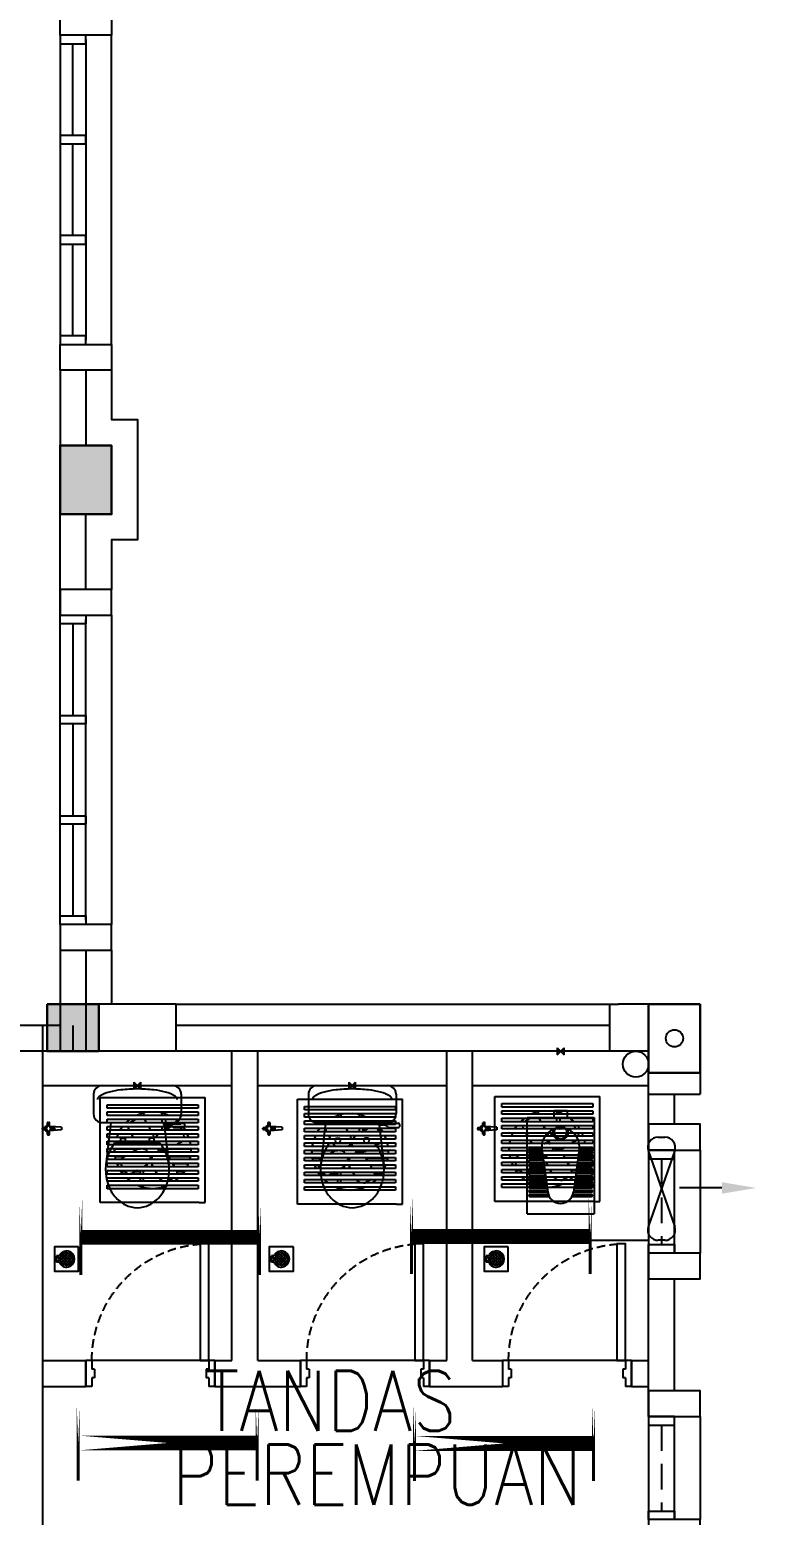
# Model space of a CAD drawing. Header units: inches. Extents: x -85907952 to 802144, y 988801 to 3125513.
# Drawn here: x 287798 to 292026, y 1041040 to 1049683 of the extents above; entities that cross this region are included whole.
import ezdxf
from ezdxf.enums import TextEntityAlignment as Align

# ---------------------------------------------------------------- set-up
doc = ezdxf.new("R2010")
doc.units = ezdxf.units.IN
doc.header["$MEASUREMENT"] = 0
doc.linetypes.add('DASHED', pattern=[0.75, 0.5, -0.25])
doc.linetypes.add('HIDDEN', pattern=[0.375, 0.25, -0.125])
doc.layers.add('COLUMN', color=8, linetype='Continuous', lineweight=30)
doc.layers.add('t3', color=8, linetype='Continuous', lineweight=25)
for name, color, linetype in [('DOOR', 2, 'Continuous'), ('DOWNPIPE', 8, 'Continuous'), ('E-LIGHT', 4, 'Continuous'), ('Edges', 7, 'Continuous'), ('FITTING', 8, 'Continuous'), ('FIXT', 8, 'Continuous'), ('LIGHT', 4, 'Continuous'), ('LW', 2, 'Continuous'), ('ORIGIN', 8, 'Continuous'), ('SAN', 8, 'Continuous'), ('SANITARY', 8, 'Continuous'), ('WALL', 1, 'Continuous'), ('WIN', 9, 'Continuous')]:
    doc.layers.add(name, color=color, linetype=linetype)
doc.layers.get('E-LIGHT').off()
doc.styles.add('LAILA', font='romans.shx', dxfattribs={"width": 0.85})

# ---------------------------------------------------------------- blocks, each defined once
blk = doc.blocks.new('W22')
at = {"layer": 'LW', "color": 2}
blk.add_line((-2456199, -908620.8), (-2456199, -908020.8), dxfattribs=at)
at = {"layer": 'WALL'}
for points in [[(-2456499, -908020.8), (-2456499, -907870.8), (-2456199, -907870.8), (-2456199, -908020.8)], [(-2456499, -908770.8), (-2456499, -908620.8), (-2456199, -908620.8), (-2456199, -908770.8)]]:
    blk.add_lwpolyline(points, close=True, dxfattribs=at)
at = {"layer": 'WIN', "linetype": 'HIDDEN', "ltscale": 600}
blk.add_line((-2456424, -908570.8), (-2456424, -908070.8), dxfattribs=at)
at = {"layer": 'WIN'}
blk.add_line((-2456499, -908570.8), (-2456349, -908570.8), dxfattribs=at)
blk.add_lwpolyline([(-2456349, -908020.8), (-2456349, -908620.8), (-2456499, -908620.8), (-2456499, -908020.8)], dxfattribs=at)
blk.add_lwpolyline([(-2456349, -908070.8), (-2456349, -908020.8), (-2456499, -908020.8), (-2456499, -908070.8)], close=True, dxfattribs=at)
blk = doc.blocks.new('*X98')
at = {"color": 0}
for p, q in [((89.8532, 61.1977), (89.9009, 61.2454)), ((89.8534, 61.2155), (89.8831, 61.2453)), ((89.8584, 61.1852), (89.9135, 61.2403)), ((89.9165, 61.1745), (89.8605, 61.2306)), ((89.8666, 61.1757), (89.9229, 61.2321)), ((89.9252, 61.1836), (89.8695, 61.2392)), ((89.8777, 61.1691), (89.9295, 61.221)), ((89.9308, 61.1956), (89.8815, 61.2449)), ((89.9319, 61.2122), (89.8981, 61.2459)), ((89.8892, 61.1665), (89.8524, 61.2033)), ((89.905, 61.1684), (89.8544, 61.219)), ((89.8926, 61.1664), (89.9323, 61.2061))]:
    blk.add_line(p, q, dxfattribs=at)
blk = doc.blocks.new('TAB')
at = {"layer": 'FIXT'}
for p, q in [((-186, 13), (-70, 22)), ((-186, -13), (-186, 13)), ((-120, 5), (-120, -5)), ((-80, 10), (-115, 10)), ((-70, 55), (-70, 20)), ((-55, 60), (-65, 60)), ((-50, 55), (-50, 20)), ((-50, 24), (-46, 24)), ((-5, 10), (-40, 10)), ((0, 5), (0, -5)), ((-186, -13), (-70, -22)), ((-80, -10), (-115, -10)), ((-70, -20), (-70, -55)), ((-55, -60), (-65, -60)), ((-50, -20), (-50, -55)), ((-50, -24), (-46, -24)), ((-5, -10), (-40, -10))]:
    blk.add_line(p, q, dxfattribs=at)
for centre, radius, start, end in [((-115, 5), 5, 90, 180), ((-80, 20), 10, 270, 0), ((-65, 55), 5, 90, 180), ((-55, 55), 5, 0, 90), ((-40, 20), 10, 180, 270), ((-46, 0), 24.2, 24.4433, 90), ((-5, 5), 5, 0, 90), ((-115, -5), 5, 180, 270), ((-80, -20), 10, 0, 90), ((-65, -55), 5, 180, 270), ((-55, -55), 5, 270, 0), ((-40, -20), 10, 90, 180), ((-46, 0), 24.2, 270, 335.5567), ((-5, -5), 5, 270, 0)]:
    blk.add_arc(centre, radius, start, end, dxfattribs=at)
blk = doc.blocks.new('TAP1-P')
at = {"layer": 'FIXT', "rotation": 90}
blk.add_blockref('TAB', (0, 0), dxfattribs=at)
blk = doc.blocks.new('TAP(C)')
at = {"layer": 'WALL', "xscale": -0.599999999973992, "yscale": 0.5999999999767169, "zscale": 0.5999999999999999, "rotation": 269.9999000484524}
blk.add_blockref('TAP1-P', (0, 0), dxfattribs=at)
blk = doc.blocks.new('Dp750')
at = {"layer": 'DOOR', "color": 1}
for p, q in [((0, 150), (0, 0)), ((0, 150), (0, 0)), ((750, 150), (750, 0)), ((750, 150), (750, 0))]:
    blk.add_line(p, q, dxfattribs=at)
at = {"layer": 'DOOR'}
for p, q in [((0, 150), (35, 150)), ((35, 150), (35, 100)), ((35, 100), (50, 100)), ((50, 100), (50, 50)), ((700, 100), (700, 50)), ((700, 100), (715, 100)), ((715, 150), (750, 150)), ((715, 150), (715, 100)), ((0, 0), (35, 0)), ((35, 50), (50, 50)), ((35, 50), (35, 0)), ((700, 50), (715, 50)), ((715, 50), (715, 0)), ((715, 0), (750, 0))]:
    blk.add_line(p, q, dxfattribs=at)
blk.add_lwpolyline([(35, 150), (35, 830), (85, 830), (85, 150)], close=True, dxfattribs=at)
at = {"layer": 'DOOR', "color": 9, "linetype": 'DASHED', "ltscale": 100}
blk.add_arc((35, 150), 680, 360, 85.78327, dxfattribs=at)
blk = doc.blocks.new('ZPO')
at = {"layer": 'ORIGIN'}
for p, q in [((-20, 20), (-20, -20)), ((-20, 20), (20, -20)), ((-20, -20), (20, 20)), ((20, -20), (20, 20))]:
    blk.add_line(p, q, dxfattribs=at)
blk = doc.blocks.new('Ef')
at = {"layer": 'LIGHT', "color": 7}
blk.add_line((3.8, 348.3), (3.8, 102.4), dxfattribs=at)
at = {"layer": 'LIGHT'}
for p, q in [((-291.5, -23), (-291.5, 17.1)), ((-213.6, -80.3), (230.6, 74.4)), ((-213.6, 74.4), (230.6, -80.3)), ((308.5, 17.1), (308.5, -23))]:
    blk.add_line(p, q, dxfattribs=at)
for centre, start, end in [((-231.5, 17.1), 72.63179, 180), ((248.5, 17.1), 0, 107.36821), ((-231.5, -23), 180, 287.36821), ((248.5, -23), 252.63179, 0)]:
    blk.add_arc(centre, 60, start, end, dxfattribs=at)
at = {"layer": 'LIGHT', "color": 7}
blk.add_solid([(-29.5, 348.3), (37.1, 348.3), (3.8, 548.3)], dxfattribs=at)
blk = doc.blocks.new('Exhaust Fan 8-Inch fr')
at = {"layer": 'Edges'}
for p, q in [((-5.91, 7.27), (5.91, 7.27)), ((-5.91, -4.54), (-5.91, 7.27)), ((5.91, -4.54), (5.91, 7.27)), ((-5.12, 6.08), (-5.12, 6.47)), ((-5.12, 6.47), (5.12, 6.47)), ((5.12, 6.08), (-5.12, 6.08)), ((-5.12, 5.26), (-5.12, 5.65)), ((-5.12, 5.65), (-0.31, 5.65)), ((-1.81, 5.26), (-5.12, 5.26)), ((-1.43, 5.42), (-1.81, 5.26)), ((-1.43, 5.26), (-1.81, 5.26)), ((-1.12, 5.54), (-1.43, 5.42)), ((-1.43, 5.42), (-1.43, 5.26)), ((-1.03, 5.26), (-1.43, 5.26)), ((-1.03, 5.56), (-1.12, 5.54)), ((-0.31, 5.65), (-1.03, 5.56)), ((-1.03, 5.56), (-1.03, 5.26)), ((1.03, 5.26), (-1.03, 5.26)), ((-0.31, 5.65), (0.31, 5.65)), ((1.03, 5.56), (0.31, 5.65)), ((0.31, 5.65), (5.12, 5.65)), ((1.03, 5.56), (1.03, 5.26)), ((1.12, 5.54), (1.03, 5.56)), ((1.43, 5.26), (1.03, 5.26)), ((1.43, 5.42), (1.12, 5.54)), ((1.43, 5.42), (1.43, 5.26)), ((1.81, 5.26), (1.43, 5.42)), ((1.81, 5.26), (1.43, 5.26)), ((5.12, 5.26), (1.81, 5.26)), ((5.12, 6.47), (5.12, 6.08)), ((5.12, 5.65), (5.12, 5.26)), ((-5.12, 4.43), (-5.12, 4.83)), ((-5.12, 4.83), (-2.54, 4.83)), ((-3.05, 4.43), (-5.12, 4.43)), ((-5.12, 3.61), (-5.12, 4)), ((-5.12, 4), (-3.38, 4)), ((-3.69, 3.61), (-5.12, 3.61)), ((-3.38, 4), (-3.69, 3.61)), ((-2.65, 3.61), (-3.69, 3.61)), ((-3.38, 4), (-2.75, 4)), ((-2.54, 4.83), (-3.05, 4.43)), ((-2.52, 4.43), (-3.05, 4.43)), ((-2.71, 3.71), (-2.75, 4)), ((-2.75, 4), (-2.74, 4)), ((-2.7, 3.72), (-2.74, 4)), ((-2.74, 4), (-0.47, 4)), ((-2.7, 3.72), (-2.71, 3.71)), ((-2.65, 3.61), (-2.71, 3.71)), ((-2.64, 3.61), (-2.7, 3.72)), ((-2.64, 3.61), (-2.65, 3.61)), ((-0.24, 3.61), (-2.64, 3.61)), ((-2.54, 4.83), (-1.91, 4.83)), ((-2.52, 4.43), (-2.46, 4.51)), ((-2.51, 4.43), (-2.52, 4.43)), ((-2.51, 4.43), (-2.45, 4.51)), ((-0.72, 4.43), (-2.51, 4.43)), ((-2.45, 4.51), (-2.46, 4.51)), ((-2.45, 4.51), (-1.91, 4.83)), ((-1.91, 4.83), (-0.99, 4.83)), ((-0.9, 4.76), (-0.99, 4.83)), ((-0.99, 4.83), (1.03, 4.83)), ((-0.9, 4.76), (-0.72, 4.43)), ((1.03, 4.43), (-0.72, 4.43)), ((-0.47, 4), (-0.24, 3.61)), ((-0.47, 4), (1.03, 4)), ((1.03, 3.61), (-0.24, 3.61)), ((1.03, 4.83), (1.03, 4.43)), ((1.03, 4.83), (1.43, 4.83)), ((1.43, 4.43), (1.03, 4.43)), ((1.03, 4), (1.03, 3.61)), ((1.03, 4), (1.43, 4)), ((1.37, 3.61), (1.03, 3.61)), ((1.37, 3.61), (1.43, 3.64)), ((3.24, 3.61), (1.37, 3.61)), ((1.43, 4.83), (1.43, 4.43)), ((1.43, 4.83), (2.54, 4.83)), ((3.05, 4.43), (1.43, 4.43)), ((1.43, 4), (1.43, 3.64)), ((1.43, 3.64), (2.05, 4)), ((1.43, 4), (2.05, 4)), ((2.05, 4), (2.92, 4)), ((3.05, 4.43), (2.54, 4.83)), ((2.54, 4.83), (5.12, 4.83)), ((2.92, 4), (3.08, 3.89)), ((2.92, 4), (3.38, 4)), ((5.12, 4.43), (3.05, 4.43)), ((3.08, 3.89), (3.24, 3.61)), ((3.69, 3.61), (3.24, 3.61)), ((3.69, 3.61), (3.38, 4)), ((3.38, 4), (5.12, 4)), ((5.12, 3.61), (3.69, 3.61)), ((5.12, 4.83), (5.12, 4.43)), ((5.12, 4), (5.12, 3.61)), ((-5.12, 2.79), (-5.12, 3.18)), ((-5.12, 3.18), (-3.89, 3.18)), ((-4.06, 2.79), (-5.12, 2.79)), ((-5.12, 1.96), (-5.12, 2.36)), ((-5.12, 2.36), (-4.2, 2.36)), ((-4.25, 1.96), (-5.12, 1.96)), ((-4.22, 2.17), (-4.25, 1.96)), ((-4.22, 1.96), (-4.25, 1.96)), ((-4.2, 2.36), (-4.22, 2.17)), ((-4.22, 1.96), (-4.22, 2.17)), ((-1.63, 1.96), (-4.22, 1.96)), ((-4.2, 2.36), (-1.93, 2.36)), ((-3.89, 3.18), (-4.06, 2.79)), ((-2.18, 2.79), (-4.06, 2.79)), ((-3.89, 3.18), (-2.4, 3.18)), ((-2.18, 2.79), (-2.4, 3.18)), ((-2.4, 3.18), (-2.39, 3.18)), ((-2.16, 2.79), (-2.39, 3.18)), ((-2.39, 3.18), (0.01, 3.18)), ((-2.16, 2.79), (-2.18, 2.79)), ((0.1, 2.79), (-2.16, 2.79)), ((-1.77, 2.08), (-1.93, 2.36)), ((-1.93, 2.36), (-1.91, 2.36)), ((-1.76, 2.09), (-1.91, 2.36)), ((-1.91, 2.36), (0.07, 2.36)), ((-1.76, 2.09), (-1.77, 2.08)), ((-1.77, 2.08), (-1.63, 1.96)), ((-1.76, 2.09), (-1.61, 1.96)), ((-1.61, 1.96), (-1.63, 1.96)), ((-0.35, 1.96), (-1.61, 1.96)), ((-0.35, 1.96), (-0.33, 1.98)), ((0.31, 1.96), (-0.35, 1.96)), ((-0.33, 1.98), (-0.17, 2.04)), ((-0.17, 2.04), (-0.05, 2.05)), ((0, 2.1), (-0.05, 2.05)), ((-0.05, 2.05), (0, 2.06)), ((0.07, 2.36), (0, 2.1)), ((0, 2.06), (0.17, 2.03)), ((0.01, 3.18), (0.04, 3.13)), ((0.01, 3.18), (0.64, 3.18)), ((0.04, 3.13), (0.1, 2.79)), ((0.07, 2.36), (0.19, 2.36)), ((0.31, 2.79), (0.1, 2.79)), ((0.17, 2.03), (0.25, 1.99)), ((0.19, 2.36), (0.18, 2.29)), ((0.18, 2.29), (0.25, 1.99)), ((0.19, 2.36), (3.33, 2.36)), ((0.25, 1.99), (0.31, 1.96)), ((0.64, 3.18), (0.31, 2.79)), ((3.54, 2.79), (0.31, 2.79)), ((2.67, 1.96), (0.31, 1.96)), ((0.64, 3.18), (3.49, 3.18)), ((3.32, 2.34), (2.67, 1.96)), ((2.69, 1.96), (2.67, 1.96)), ((3.33, 2.33), (2.69, 1.96)), ((4.2, 1.96), (2.69, 1.96)), ((3.32, 2.34), (3.33, 2.36)), ((3.32, 2.34), (3.33, 2.33)), ((3.33, 2.33), (3.35, 2.36)), ((3.33, 2.36), (3.35, 2.36)), ((3.35, 2.36), (4.2, 2.36)), ((3.49, 3.18), (3.5, 3.15)), ((3.49, 3.18), (3.89, 3.18)), ((3.54, 2.79), (3.5, 3.15)), ((3.5, 3.15), (3.51, 3.14)), ((3.54, 2.79), (3.51, 3.14)), ((4.06, 2.79), (3.54, 2.79)), ((3.54, 2.79), (3.54, 2.79)), ((4.06, 2.79), (3.89, 3.18)), ((3.89, 3.18), (5.12, 3.18)), ((5.12, 2.79), (4.06, 2.79)), ((4.2, 2.34), (4.2, 2.36)), ((4.2, 2.36), (5.12, 2.36)), ((4.2, 2.34), (4.2, 2.33)), ((4.25, 1.96), (4.2, 2.33)), ((4.2, 2.33), (4.2, 1.96)), ((4.25, 1.96), (4.2, 1.96)), ((5.12, 1.96), (4.25, 1.96)), ((5.12, 3.18), (5.12, 2.79)), ((5.12, 2.36), (5.12, 1.96)), ((-5.12, 1.14), (-5.12, 1.53)), ((-5.12, 1.53), (-4.31, 1.53)), ((-4.3, 1.14), (-5.12, 1.14)), ((-5.12, 0.32), (-5.12, 0.71)), ((-5.12, 0.71), (-4.25, 0.71)), ((-4.19, 0.32), (-5.12, 0.32)), ((-4.31, 1.53), (-4.33, 1.36)), ((-4.33, 1.36), (-4.3, 1.14)), ((-4.31, 1.53), (-4.29, 1.53)), ((-4.29, 1.14), (-4.3, 1.14)), ((-4.29, 1.53), (-4.29, 1.14)), ((-4.29, 1.53), (-4.22, 1.53)), ((-2.3, 1.14), (-4.29, 1.14)), ((-4.25, 0.71), (-4.22, 0.55)), ((-4.25, 0.71), (-3.04, 0.71)), ((-4.22, 1.53), (-4.22, 1.52)), ((-4.22, 1.53), (-1.43, 1.53)), ((-4.22, 1.52), (-1.43, 1.52)), ((-4.22, 0.65), (-3.16, 0.65)), ((-4.22, 0.55), (-4.22, 0.65)), ((-4.22, 0.55), (-4.19, 0.32)), ((-3.53, 0.32), (-4.19, 0.32)), ((-3.37, 0.52), (-3.53, 0.32)), ((-0.3, 0.32), (-3.53, 0.32)), ((-3.37, 0.52), (-3.16, 0.65)), ((-3.16, 0.65), (-3.04, 0.71)), ((-3.04, 0.71), (-0.26, 0.71)), ((-2.3, 1.14), (-1.74, 1.46)), ((-0.61, 1.14), (-2.3, 1.14)), ((-1.74, 1.46), (-1.43, 1.52)), ((-1.43, 1.53), (-1.43, 1.52)), ((-1.43, 1.52), (-1.32, 1.53)), ((-1.43, 1.53), (-1.32, 1.53)), ((-1.43, 1.52), (-1.43, 1.52)), ((-1.32, 1.53), (-1.14, 1.53)), ((-1.14, 1.53), (-1.1, 1.52)), ((-1.14, 1.53), (-1.1, 1.53)), ((-1.1, 1.53), (-1.1, 1.52)), ((-1.1, 1.53), (-0.65, 1.53)), ((-1.1, 1.52), (-0.72, 1.42)), ((-0.72, 1.42), (-0.66, 1.37)), ((-0.67, 1.43), (-0.65, 1.53)), ((-0.66, 1.37), (-0.67, 1.43)), ((-0.65, 1.26), (-0.66, 1.37)), ((-0.65, 1.53), (0.61, 1.53)), ((-0.61, 1.14), (-0.65, 1.26)), ((0.57, 1.14), (-0.61, 1.14)), ((-0.3, 0.32), (-0.23, 0.57)), ((-0.29, 0.32), (-0.3, 0.32)), ((-0.29, 0.32), (-0.27, 0.37)), ((-0.13, 0.32), (-0.29, 0.32)), ((-0.27, 0.37), (-0.22, 0.56)), ((-0.27, 0.37), (-0.12, 0.35)), ((-0.22, 0.56), (-0.26, 0.71)), ((-0.23, 0.57), (-0.26, 0.71)), ((-0.26, 0.71), (-0.26, 0.71)), ((-0.26, 0.71), (-0.01, 0.71)), ((-0.23, 0.57), (-0.22, 0.56)), ((-0.13, 0.32), (-0.12, 0.35)), ((-0.12, 0.32), (-0.13, 0.32)), ((-0.12, 0.32), (-0.01, 0.7)), ((-0.12, 0.35), (-0.02, 0.69)), ((1.97, 0.32), (-0.12, 0.32)), ((-0.02, 0.69), (-0.01, 0.71)), ((-0.01, 0.7), (-0.02, 0.69)), ((-0.01, 0.7), (0, 0.71)), ((-0.01, 0.71), (0, 0.71)), ((0, 0.71), (1.75, 0.71)), ((0.6, 1.22), (0.57, 1.14)), ((0.62, 1.14), (0.57, 1.14)), ((0.63, 1.39), (0.6, 1.22)), ((0.61, 1.53), (0.62, 1.49)), ((0.61, 1.53), (1.92, 1.53)), ((0.67, 1.44), (0.62, 1.49)), ((0.62, 1.49), (0.62, 1.48)), ((0.68, 1.43), (0.62, 1.48)), ((0.62, 1.48), (0.63, 1.39)), ((0.84, 1.19), (0.62, 1.14)), ((1.03, 1.14), (0.62, 1.14)), ((1.16, 1.31), (0.67, 1.44)), ((0.67, 1.44), (0.68, 1.43)), ((1.02, 1.34), (0.68, 1.43)), ((0.99, 1.15), (0.84, 1.19)), ((0.99, 1.15), (1.02, 1.34)), ((1.03, 1.14), (0.99, 1.15)), ((1.17, 1.3), (1.02, 1.34)), ((1.2, 1.14), (1.03, 1.14)), ((1.69, 1.4), (1.16, 1.31)), ((1.16, 1.31), (1.17, 1.3)), ((1.22, 1.31), (1.17, 1.3)), ((1.22, 1.31), (1.2, 1.14)), ((1.43, 1.14), (1.2, 1.14)), ((1.43, 1.34), (1.22, 1.31)), ((1.7, 1.39), (1.43, 1.34)), ((1.43, 1.34), (1.43, 1.14)), ((4.29, 1.14), (1.43, 1.14)), ((1.92, 1.53), (1.69, 1.4)), ((1.69, 1.4), (1.7, 1.39)), ((1.92, 1.52), (1.7, 1.39)), ((1.75, 0.71), (1.78, 0.65)), ((1.75, 0.71), (4.25, 0.71)), ((1.78, 0.65), (4.2, 0.65)), ((1.78, 0.65), (1.97, 0.32)), ((1.95, 1.53), (1.92, 1.52)), ((1.92, 1.53), (1.95, 1.53)), ((1.92, 1.52), (4.2, 1.52)), ((1.95, 1.53), (4.2, 1.53)), ((4.19, 0.32), (1.97, 0.32)), ((4.19, 0.32), (4.2, 0.38)), ((5.12, 0.32), (4.19, 0.32)), ((4.2, 1.52), (4.2, 1.53)), ((4.2, 1.53), (4.29, 1.53)), ((4.2, 0.38), (4.25, 0.71)), ((4.2, 0.65), (4.2, 0.38)), ((4.25, 0.71), (5.12, 0.71)), ((4.29, 1.53), (4.29, 1.14)), ((4.29, 1.53), (4.31, 1.53)), ((4.3, 1.14), (4.29, 1.14)), ((4.3, 1.14), (4.33, 1.36)), ((5.12, 1.14), (4.3, 1.14)), ((4.33, 1.36), (4.31, 1.53)), ((4.31, 1.53), (5.12, 1.53)), ((5.12, 1.53), (5.12, 1.14)), ((5.12, 0.71), (5.12, 0.32)), ((-5.12, -0.51), (-5.12, -0.11)), ((-5.12, -0.11), (-4.04, -0.11)), ((-3.87, -0.51), (-5.12, -0.51)), ((-5.12, -1.33), (-5.12, -0.94)), ((-5.12, -0.94), (-3.65, -0.94)), ((-3.35, -1.33), (-5.12, -1.33)), ((-4.04, -0.11), (-4.02, -0.14)), ((-4.04, -0.11), (-3.57, -0.11)), ((-4.02, -0.14), (-3.57, -0.14)), ((-4.02, -0.14), (-3.87, -0.51)), ((-3.43, -0.51), (-3.87, -0.51)), ((-3.65, -0.94), (-3.57, -1.04)), ((-3.65, -0.94), (-3.18, -0.94)), ((-3.57, -0.11), (-3.57, -0.14)), ((-3.57, -0.11), (-0.52, -0.11)), ((-3.57, -0.14), (-3.56, -0.29)), ((-3.57, -1.04), (-3.12, -1.04)), ((-3.57, -1.04), (-3.35, -1.33)), ((-3.56, -0.29), (-3.43, -0.51)), ((-1, -0.51), (-3.43, -0.51)), ((-2.71, -1.33), (-3.35, -1.33)), ((-3.13, -1.03), (-3.18, -0.94)), ((-3.18, -0.94), (-1.75, -0.94)), ((-2.71, -1.33), (-3.13, -1.03)), ((-3.13, -1.03), (-3.12, -1.04)), ((-2.71, -1.33), (-3.12, -1.04)), ((-3.12, -1.04), (-3.12, -1.04)), ((-2.34, -1.28), (-2.71, -1.33)), ((-2.71, -1.33), (-2.71, -1.33)), ((-2.65, -1.33), (-2.71, -1.33)), ((-2.71, -1.33), (-2.71, -1.33)), ((-2.33, -1.29), (-2.65, -1.33)), ((-1.43, -1.33), (-2.65, -1.33)), ((-1.75, -0.94), (-2.34, -1.28)), ((-2.34, -1.28), (-2.33, -1.29)), ((-1.91, -1.04), (-2.33, -1.29)), ((-1.72, -0.94), (-1.91, -1.04)), ((-1.91, -1.04), (-1.43, -1.04)), ((-1.75, -0.94), (-1.72, -0.94)), ((-1.72, -0.94), (-1.43, -0.94)), ((-1.43, -0.94), (-1.43, -1.04)), ((-1.43, -0.94), (-1.03, -0.94)), ((-1.43, -1.04), (-1.43, -1.33)), ((-1.03, -1.33), (-1.43, -1.33)), ((-1.03, -1.33), (-1.03, -0.94)), ((-1.03, -0.94), (0.29, -0.94)), ((0.51, -1.33), (-1.03, -1.33)), ((-0.7, -0.33), (-1, -0.51)), ((-0.97, -0.51), (-1, -0.51)), ((-0.7, -0.35), (-0.97, -0.51)), ((0.04, -0.51), (-0.97, -0.51)), ((-0.7, -0.35), (-0.5, -0.11)), ((-0.7, -0.33), (-0.52, -0.11)), ((-0.7, -0.33), (-0.7, -0.35)), ((-0.52, -0.11), (-0.5, -0.11)), ((-0.5, -0.11), (-0.1, -0.11)), ((-0.07, -0.33), (-0.1, -0.11)), ((-0.1, -0.11), (-0.09, -0.11)), ((-0.05, -0.32), (-0.09, -0.11)), ((-0.09, -0.11), (2.22, -0.11)), ((-0.05, -0.32), (-0.07, -0.33)), ((0.04, -0.51), (-0.07, -0.33)), ((0.05, -0.51), (-0.05, -0.32)), ((0.05, -0.51), (0.04, -0.51)), ((2.45, -0.51), (0.05, -0.51)), ((0.51, -1.33), (0.29, -0.94)), ((0.29, -0.94), (0.3, -0.94)), ((0.53, -1.33), (0.3, -0.94)), ((0.3, -0.94), (2.69, -0.94)), ((0.53, -1.33), (0.51, -1.33)), ((2.7, -1.33), (0.53, -1.33)), ((2.22, -0.11), (2.24, -0.14)), ((2.22, -0.11), (4.04, -0.11)), ((2.24, -0.14), (4.02, -0.14)), ((2.24, -0.14), (2.45, -0.51)), ((3.87, -0.51), (2.45, -0.51)), ((2.69, -0.94), (2.7, -1.04)), ((2.69, -0.94), (3.65, -0.94)), ((2.7, -1.04), (3.57, -1.04)), ((2.7, -1.04), (2.73, -1.29)), ((2.73, -1.29), (2.7, -1.33)), ((3.35, -1.33), (2.7, -1.33)), ((3.35, -1.33), (3.57, -1.04)), ((5.12, -1.33), (3.35, -1.33)), ((3.57, -1.04), (3.65, -0.94)), ((3.65, -0.94), (5.12, -0.94)), ((3.87, -0.51), (4.02, -0.14)), ((5.12, -0.51), (3.87, -0.51)), ((4.02, -0.14), (4.04, -0.11)), ((4.04, -0.11), (5.12, -0.11)), ((5.12, -0.11), (5.12, -0.51)), ((5.12, -0.94), (5.12, -1.33)), ((-5.12, -2.15), (-5.12, -1.76)), ((-5.12, -1.76), (-2.99, -1.76)), ((-2.47, -2.15), (-5.12, -2.15)), ((-5.12, -2.98), (-5.12, -2.58)), ((-5.12, -2.58), (-1.7, -2.58)), ((5.12, -2.98), (-5.12, -2.98)), ((-2.99, -1.76), (-2.47, -2.15)), ((-2.99, -1.76), (-1.43, -1.76)), ((-1.43, -2.15), (-2.47, -2.15)), ((-1.7, -2.58), (-1.43, -2.69)), ((-1.7, -2.58), (-1.43, -2.58)), ((-1.43, -1.76), (-1.43, -2.15)), ((-1.43, -1.76), (-1.03, -1.76)), ((-1.03, -2.15), (-1.43, -2.15)), ((-1.43, -2.58), (-1.43, -2.69)), ((-1.43, -2.58), (-1.03, -2.58)), ((-1.43, -2.69), (-1.12, -2.82)), ((-1.12, -2.82), (-1.03, -2.83)), ((-1.03, -2.15), (-1.03, -1.76)), ((-1.03, -1.76), (0.76, -1.76)), ((1.03, -2.15), (-1.03, -2.15)), ((-1.03, -2.83), (-1.03, -2.58)), ((-1.03, -2.58), (1.03, -2.58)), ((-1.03, -2.83), (0, -2.97)), ((0, -2.97), (1.03, -2.83)), ((0.88, -1.96), (0.76, -1.76)), ((0.76, -1.76), (0.78, -1.76)), ((0.89, -1.95), (0.78, -1.76)), ((0.78, -1.76), (2.35, -1.76)), ((0.89, -1.95), (0.88, -1.96)), ((0.88, -1.96), (1.03, -2.08)), ((0.89, -1.95), (1.15, -2.15)), ((1.03, -2.08), (1.03, -2.15)), ((1.03, -2.08), (1.13, -2.15)), ((1.13, -2.15), (1.03, -2.15)), ((1.03, -2.58), (1.03, -2.83)), ((1.03, -2.58), (1.43, -2.58)), ((1.03, -2.83), (1.12, -2.82)), ((1.12, -2.82), (1.43, -2.69)), ((1.15, -2.15), (1.13, -2.15)), ((1.49, -2.15), (1.15, -2.15)), ((1.43, -2.58), (1.43, -2.69)), ((1.43, -2.69), (1.7, -2.58)), ((1.43, -2.58), (1.7, -2.58)), ((1.49, -2.15), (1.7, -2.14)), ((1.56, -2.15), (1.49, -2.15)), ((1.56, -2.15), (1.69, -2.14)), ((2.47, -2.15), (1.56, -2.15)), ((1.7, -2.14), (1.69, -2.14)), ((2.35, -1.76), (1.7, -2.14)), ((1.7, -2.58), (5.12, -2.58)), ((2.35, -1.76), (2.99, -1.76)), ((2.47, -2.15), (2.99, -1.76)), ((5.12, -2.15), (2.47, -2.15)), ((2.99, -1.76), (5.12, -1.76)), ((5.12, -1.76), (5.12, -2.15)), ((5.12, -2.58), (5.12, -2.98)), ((5.21, -4.54), (-5.91, -4.54)), ((5.21, -4.54), (5.72, -4.54)), ((5.72, -4.54), (5.91, -4.54))]:
    blk.add_line(p, q, dxfattribs=at)
blk = doc.blocks.new('Exhaust Fan 15TGQZ')
at = {"xscale": 51.69785126039847, "yscale": 51.69785126039847, "zscale": 51.69785126039847}
blk.add_blockref('Exhaust Fan 8-Inch fr', (-310.2, -400.5), dxfattribs=at)

msp = doc.modelspace()

# ---------------------------------------------------------------- hatches: boundary and pattern name
at = {"layer": 'COLUMN'}
msp.add_hatch(color=256, dxfattribs=at).paths.add_polyline_path([(287899.3, 1044014.5), (288199.3, 1044014.5), (288199.3, 1043739.5), (287899.3, 1043739.5)])

# ---------------------------------------------------------------- linework, layer by layer
for points in [[(288274.3, 1047264.5), (287974.3, 1047264.5), (287974.3, 1046864.5), (288274.3, 1046864.5)], [(287899.3, 1044014.5), (288199.3, 1044014.5), (288199.3, 1043739.5), (287899.3, 1043739.5)], [(291699.3, 1044014.5), (291399.3, 1044014.5), (291399.3, 1043614.5), (291699.3, 1043614.5)]]:
    msp.add_lwpolyline(points, close=True, dxfattribs=at)
msp.add_solid([(288274.3, 1047264.5), (287974.3, 1047264.5), (288274.3, 1046864.5), (287974.3, 1046864.5)], dxfattribs=at)
at = {"layer": 'DOWNPIPE'}
msp.add_circle((291549.3, 1043814.5), 50, dxfattribs=at)
at = {"layer": 'FITTING', "color": 3}
for points, const_width in [([(288094.5, 1042875.5), (288094.5, 1042438.1)], 17.4), ([(289135.8, 1042875.5), (289135.8, 1042438.1)], 17.4), ([(290018.5, 1042880.9), (290018.5, 1042443.5)], 17.4), ([(291059.8, 1042880.9), (291059.8, 1042443.5)], 17.4), ([(288080.1, 1041679.1), (288080.1, 1041241.7)], 17.4), ([(289121.4, 1041679.1), (289121.4, 1041241.7)], 17.4), ([(290037.3, 1041676.6), (290037.3, 1041239.1)], 17.4), ([(291078.6, 1041676.6), (291078.6, 1041239.1)], 17.4), ([(288080.1, 1041460.4), (289121.4, 1041460.4)], 86.8), ([(290037.3, 1041457.9), (291078.6, 1041457.9)], 86.8)]:
    msp.add_lwpolyline(points, close=True, dxfattribs=dict(at, const_width=const_width))
at = {"layer": 'FITTING', "color": 3, "const_width": 86.8}
for points in [[(288094.5, 1042656.8), (289135.8, 1042656.8)], [(290018.5, 1042662.2), (291059.8, 1042662.2)]]:
    msp.add_lwpolyline(points, dxfattribs=at)
at = {"layer": 'LW'}
for p, q in [((288274.3, 1047852), (288274.3, 1049652)), ((288274.3, 1046277), (288274.3, 1044477)), ((288274.3, 1044327), (288274.3, 1044014.5)), ((287874.3, 1043539.5), (288974.3, 1043539.5)), ((289124.3, 1043539.5), (290224.3, 1043539.5)), ((290374.3, 1043539.5), (291399.3, 1043539.5)), ((290374.3, 1042639.5), (291399.3, 1042639.5)), ((288874.3, 1041939.5), (288124.3, 1041939.5)), ((288124.3, 1041789.5), (288124.3, 1041939.5)), ((290124.3, 1041939.5), (289374.3, 1041939.5)), ((291299.3, 1041939.5), (290549.3, 1041939.5))]:
    msp.add_line(p, q, dxfattribs=at)
for points in [[(288274.3, 1047702), (288274.3, 1047414.5), (288424.3, 1047414.5), (288424.3, 1046714.5), (288274.3, 1046714.5), (288274.3, 1046427)], [(288199.3, 1047264.5), (288274.3, 1047264.5), (288274.3, 1046864.5), (288199.3, 1046864.5)]]:
    msp.add_lwpolyline(points, dxfattribs=at)
msp.add_circle((291324.3, 1043664.5), 75, dxfattribs=at)
at = {"layer": 'SAN'}
for p, q in [((288219.3, 1043539.5), (288629.3, 1043539.5)), ((288404.3, 1043559.5), (288404.3, 1043519.5)), ((288404.3, 1043559.5), (288444.3, 1043519.5)), ((288404.3, 1043519.5), (288444.3, 1043559.5)), ((288444.3, 1043519.5), (288444.3, 1043559.5)), ((289469.3, 1043539.5), (289879.3, 1043539.5)), ((289654.3, 1043559.5), (289654.3, 1043519.5)), ((289654.3, 1043559.5), (289694.3, 1043519.5)), ((289654.3, 1043519.5), (289694.3, 1043559.5)), ((289694.3, 1043519.5), (289694.3, 1043559.5)), ((288169.3, 1043489.5), (288169.3, 1043374.5)), ((288679.3, 1043489.5), (288679.3, 1043374.5)), ((289419.3, 1043489.5), (289419.3, 1043374.5)), ((289929.3, 1043489.5), (289929.3, 1043374.5)), ((290847.8, 1043394.5), (290925.8, 1043394.5)), ((290847.8, 1043394.5), (290847.8, 1043354.5)), ((290925.8, 1043394.5), (290925.8, 1043354.5)), ((288219.3, 1043324.5), (288629.3, 1043324.5)), ((288269.3, 1043324.5), (288241, 1043079.4)), ((288579.3, 1043324.5), (288579.7, 1043320.4)), ((288580.9, 1043320.5), (288694.3, 1043320.5)), ((288580.9, 1043310.5), (288603.5, 1043310.5)), ((288580.9, 1043310.5), (288607.5, 1043079.4)), ((288676.3, 1043315.1), (288629, 1043315.1)), ((288642.6, 1043295.5), (288694.3, 1043295.5)), ((288699.3, 1043315.5), (288699.3, 1043300.5)), ((289469.3, 1043324.5), (289879.3, 1043324.5)), ((289519.3, 1043324.5), (289491, 1043079.4)), ((289829.3, 1043324.5), (289829.7, 1043320.4)), ((289830.9, 1043320.5), (289944.3, 1043320.5)), ((289830.9, 1043310.5), (289853.5, 1043310.5)), ((289830.9, 1043310.5), (289857.5, 1043079.4)), ((289926.3, 1043315.1), (289879, 1043315.1)), ((289892.6, 1043295.5), (289944.3, 1043295.5)), ((289949.3, 1043315.5), (289949.3, 1043300.5)), ((290691.8, 1043354.5), (291081.8, 1043354.5)), ((290691.8, 1042794.5), (290691.8, 1043354.5)), ((291081.8, 1043354.5), (291081.8, 1042794.5)), ((288290.3, 1043204.5), (288555.6, 1043204.5)), ((288328.9, 1043234.5), (288352.6, 1043234.5)), ((288519.6, 1043234.5), (288495.9, 1043234.5)), ((289540.3, 1043204.5), (289805.6, 1043204.5)), ((289578.9, 1043234.5), (289602.6, 1043234.5)), ((289769.6, 1043234.5), (289745.9, 1043234.5)), ((290708, 1043182), (290776.8, 1043182)), ((290708, 1043169.5), (290777.8, 1043169.5)), ((290708, 1043157), (290779.5, 1043157)), ((290708, 1043144.5), (290781.3, 1043144.5)), ((290708, 1043132), (290783, 1043132)), ((290708, 1043119.5), (290784.7, 1043119.5)), ((290777.8, 1043169.4), (290812.5, 1042919.2)), ((290995.7, 1043169.4), (290961.1, 1042919.2)), ((290988.8, 1043119.5), (291065.5, 1043119.5)), ((290990.5, 1043132), (291065.5, 1043132)), ((290992.3, 1043144.5), (291065.5, 1043144.5)), ((290994, 1043157), (291065.5, 1043157)), ((290995.7, 1043169.5), (291065.5, 1043169.5)), ((290996.7, 1043182), (291065.5, 1043182)), ((290708, 1043107), (290786.5, 1043107)), ((290708, 1043094.5), (290788.2, 1043094.5)), ((290708, 1043082), (290789.9, 1043082)), ((290708, 1043069.5), (290791.7, 1043069.5)), ((290708, 1043057), (290793.4, 1043057)), ((290708, 1043044.5), (290795.1, 1043044.5)), ((290708, 1043032), (290796.8, 1043032)), ((290976.7, 1043032), (291065.5, 1043032)), ((290978.4, 1043044.5), (291065.5, 1043044.5)), ((290980.2, 1043057), (291065.5, 1043057)), ((290981.9, 1043069.5), (291065.5, 1043069.5)), ((290983.6, 1043082), (291065.5, 1043082)), ((290985.3, 1043094.5), (291065.5, 1043094.5)), ((290987.1, 1043107), (291065.5, 1043107)), ((290708, 1043019.5), (290798.6, 1043019.5)), ((290708, 1043007), (290800.3, 1043007)), ((290708, 1042994.5), (290802, 1042994.5)), ((290708, 1042982), (290803.8, 1042982)), ((290708, 1042969.5), (290805.5, 1042969.5)), ((290708, 1042957), (290807.2, 1042957)), ((290708, 1042944.5), (290809, 1042944.5)), ((290964.6, 1042944.5), (291065.5, 1042944.5)), ((290966.3, 1042957), (291065.5, 1042957)), ((290968, 1042969.5), (291065.5, 1042969.5)), ((290969.8, 1042982), (291065.5, 1042982)), ((290971.5, 1042994.5), (291065.5, 1042994.5)), ((290973.2, 1043007), (291065.5, 1043007)), ((290975, 1043019.5), (291065.5, 1043019.5)), ((290708, 1042932), (290810.7, 1042932)), ((290708, 1042919.5), (290812.4, 1042919.5)), ((290708, 1042907), (290815.2, 1042907)), ((290708, 1042894.5), (290820.4, 1042894.5)), ((290953.1, 1042894.5), (291065.5, 1042894.5)), ((290958.3, 1042907), (291065.5, 1042907)), ((290961.1, 1042919.5), (291065.5, 1042919.5)), ((290962.8, 1042932), (291065.5, 1042932)), ((290691.8, 1042794.5), (291081.8, 1042794.5)), ((287953.9, 1042511.8), (287953.9, 1042549.3)), ((287969.1, 1042549.3), (287953.9, 1042549.3)), ((287953.9, 1042539.9), (287960.9, 1042539.9)), ((287953.9, 1042521.2), (287960.9, 1042521.2)), ((287969.1, 1042511.8), (287953.9, 1042511.8)), ((289203.9, 1042511.8), (289203.9, 1042549.3)), ((289219.1, 1042549.3), (289203.9, 1042549.3)), ((289203.9, 1042539.9), (289210.9, 1042539.9)), ((289203.9, 1042521.2), (289210.9, 1042521.2)), ((289219.1, 1042511.8), (289203.9, 1042511.8)), ((290453.9, 1042511.8), (290453.9, 1042549.3)), ((290469.1, 1042549.3), (290453.9, 1042549.3)), ((290453.9, 1042539.9), (290460.9, 1042539.9)), ((290453.9, 1042521.2), (290460.9, 1042521.2)), ((290469.1, 1042511.8), (290453.9, 1042511.8))]:
    msp.add_line(p, q, dxfattribs=at)
for points in [[(288656.3, 1043458.5, 0.255609), (288646.5, 1043476.4, 0.077755), (288588.3, 1043502, 0.037496), (288519.7, 1043514.8, 0.027378), (288424.3, 1043520.1, 0.027378), (288328.8, 1043514.8, 0.037496), (288260.2, 1043502, 0.077755), (288202, 1043476.4, 0.255609), (288192.2, 1043458.5, 0.255609)], [(289906.3, 1043458.5, 0.255609), (289896.5, 1043476.4, 0.077755), (289838.3, 1043502, 0.037496), (289769.7, 1043514.8, 0.027378), (289674.3, 1043520.1, 0.027378), (289578.8, 1043514.8, 0.037496), (289510.2, 1043502, 0.077755), (289452, 1043476.4, 0.255609), (289442.2, 1043458.5, 0.255609)], [(288290.3, 1043204.5, 0.247684), (288253.8, 1042963.7, 0.091257), (288293.5, 1042893.9, 0.103849), (288355.1, 1042845.6, 0.114925), (288424.3, 1042829.5, 0.114925), (288493.4, 1042845.6, 0.103849), (288555.1, 1042893.9, 0.091257), (288594.7, 1042963.7, 0.08399), (288609.3, 1043049.5, 0.08399), (288594.7, 1043135.3, 0.09042), (288555.6, 1043204.5, 0.09042)], [(289540.3, 1043204.5, 0.247684), (289503.8, 1042963.7, 0.091257), (289543.5, 1042893.9, 0.103849), (289605.1, 1042845.6, 0.114925), (289674.3, 1042829.5, 0.114925), (289743.4, 1042845.6, 0.103849), (289805.1, 1042893.9, 0.091257), (289844.7, 1042963.7, 0.08399), (289859.3, 1043049.5, 0.08399), (289844.7, 1043135.3, 0.09042), (289805.6, 1043204.5, 0.09042)]]:
    msp.add_lwpolyline(points, format="xyb", dxfattribs=at)
for points in [[(288082.3, 1042600.9), (287941.7, 1042600.9), (287941.7, 1042460.2), (288082.3, 1042460.2)], [(289332.3, 1042600.9), (289191.7, 1042600.9), (289191.7, 1042460.2), (289332.3, 1042460.2)], [(290582.3, 1042600.9), (290441.7, 1042600.9), (290441.7, 1042460.2), (290582.3, 1042460.2)]]:
    msp.add_lwpolyline(points, close=True, dxfattribs=at)
for centre in [(288012, 1042530.6), (289262, 1042530.6), (290512, 1042530.6)]:
    msp.add_circle(centre, 37.5, dxfattribs=at)
for centre, radius, start, end in [((288219.3, 1043489.5), 50, 90, 180), ((288629.3, 1043489.5), 50, 0, 90), ((289469.3, 1043489.5), 50, 90, 180), ((289879.3, 1043489.5), 50, 0, 90), ((288219.3, 1043374.5), 50, 180, 270), ((288629.3, 1043374.5), 50, 270, 0), ((289469.3, 1043374.5), 50, 180, 270), ((289879.3, 1043374.5), 50, 270, 0), ((288580.9, 1043315.5), 5, 90, 270), ((288603.6, 1043272.4), 38.1, 47.89359, 90.17473), ((288630.8, 1043309.2), 6.14, 107.19937, 178.7999), ((288642.6, 1043315.5), 20, 227.89359, 270), ((288694.3, 1043315.5), 5, 0, 90), ((288694.3, 1043300.5), 5, 270, 0), ((289830.9, 1043315.5), 5, 90, 270), ((289853.6, 1043272.4), 38.1, 47.89359, 90.17473), ((289880.8, 1043309.2), 6.14, 107.19937, 178.7999), ((289892.6, 1043315.5), 20, 227.89359, 270), ((289944.3, 1043315.5), 5, 0, 90), ((289944.3, 1043300.5), 5, 270, 0), ((290886.8, 1043184.5), 110, 352.11097, 187.88903), ((290886.8, 1043269.5), 45, 158.12709, 21.87291), ((290886.8, 1043269.5), 37.5, 147.03561, 32.96439), ((288362.9, 1043219.5), 37.2, 156.18646, 203.81354), ((288318.6, 1043219.5), 37.2, 336.18646, 23.81354), ((288529.9, 1043219.5), 37.2, 156.18646, 203.81354), ((288485.6, 1043219.5), 37.2, 336.18646, 23.81354), ((289612.9, 1043219.5), 37.2, 156.18646, 203.81354), ((289568.6, 1043219.5), 37.2, 336.18646, 23.81354), ((289779.9, 1043219.5), 37.2, 156.18646, 203.81354), ((289735.6, 1043219.5), 37.2, 336.18646, 23.81354), ((290708, 1043175.7), 6.25, 90, 270), ((290708, 1043150.7), 6.25, 90, 270), ((290708, 1043125.7), 6.25, 90, 270), ((291065.5, 1043175.7), 6.25, 270, 90), ((291065.5, 1043150.7), 6.25, 270, 90), ((291065.5, 1043125.7), 6.25, 270, 90), ((290708, 1043100.7), 6.25, 90, 270), ((290708, 1043075.7), 6.25, 90, 270), ((290708, 1043050.7), 6.25, 90, 270), ((290708, 1043025.7), 6.25, 90, 270), ((291065.5, 1043100.7), 6.25, 270, 90), ((291065.5, 1043075.7), 6.25, 270, 90), ((291065.5, 1043050.7), 6.25, 270, 90), ((291065.5, 1043025.7), 6.25, 270, 90), ((290708, 1043000.7), 6.25, 90, 270), ((290708, 1042975.7), 6.25, 90, 270), ((290708, 1042950.7), 6.25, 90, 270), ((291065.5, 1043000.7), 6.25, 270, 90), ((291065.5, 1042975.7), 6.25, 270, 90), ((291065.5, 1042950.7), 6.25, 270, 90), ((290708, 1042925.7), 6.25, 90, 270), ((290708, 1042900.7), 6.25, 90, 270), ((290886.8, 1042929.5), 75, 187.88903, 352.11097), ((291065.5, 1042925.7), 6.25, 270, 90), ((291065.5, 1042900.7), 6.25, 270, 90), ((287960.9, 1042530.6), 9.38, 270.00012, 90.00012), ((288012, 1042530.6), 46.9, 203.5783, 156.42194), ((289210.9, 1042530.6), 9.38, 270.00012, 90.00012), ((289262, 1042530.6), 46.9, 203.5783, 156.42194), ((290460.9, 1042530.6), 9.38, 270.00012, 90.00012), ((290512, 1042530.6), 46.9, 203.5783, 156.42194)]:
    msp.add_arc(centre, radius, start, end, dxfattribs=at)
at = {"layer": 'WALL'}
for p, q in [((287974.3, 1049652), (287974.3, 1050389.5)), ((287974.3, 1047702), (287974.3, 1047264.5)), ((288124.3, 1047702), (288124.3, 1047264.5)), ((287974.3, 1046277), (287974.3, 1046864.5)), ((288124.3, 1046427), (288124.3, 1046864.5)), ((287974.3, 1044477), (287974.3, 1043889.5)), ((288124.3, 1044327), (288124.3, 1043889.5)), ((288649.3, 1044014.5), (287974.3, 1044014.5)), ((288649.3, 1043739.5), (288649.3, 1044014.5)), ((291174.3, 1043739.5), (291174.3, 1044014.5)), ((291699.3, 1044014.5), (291224.3, 1044014.5)), ((287974.3, 1043889.5), (283974.3, 1043889.5)), ((287874.3, 1040089.5), (287874.3, 1043889.5)), ((287974.3, 1043889.5), (287974.3, 1043739.5)), ((288049.3, 1043889.5), (288049.3, 1043739.5)), ((288124.3, 1043889.5), (288124.3, 1043739.5)), ((288199.3, 1043889.5), (288199.3, 1043739.5)), ((291174.3, 1043889.5), (288649.3, 1043889.5)), ((291399.3, 1043739.5), (283974.3, 1043739.5)), ((288974.3, 1041939.5), (288974.3, 1043739.5)), ((289124.3, 1041939.5), (289124.3, 1043739.5)), ((290224.3, 1041939.5), (290224.3, 1043739.5)), ((290374.3, 1041939.5), (290374.3, 1043739.5)), ((291399.3, 1043164.5), (291399.3, 1043614.5)), ((291699.3, 1043614.5), (291699.3, 1043489.5)), ((291399.3, 1043489.5), (291699.3, 1043489.5)), ((291549.3, 1043314.5), (291549.3, 1043489.5)), ((291399.3, 1041614.5), (291399.3, 1042564.5)), ((291549.3, 1041764.5), (291549.3, 1042414.5)), ((287874.3, 1041939.5), (288124.3, 1041939.5)), ((288124.3, 1041789.5), (288124.3, 1041939.5)), ((288124.3, 1041939.5), (288124.3, 1041789.5)), ((288874.3, 1041939.5), (288974.3, 1041939.5)), ((288874.3, 1041789.5), (288874.3, 1041939.5)), ((289124.3, 1041939.5), (289374.3, 1041939.5)), ((289374.3, 1041789.5), (289374.3, 1041939.5)), ((289374.3, 1041939.5), (289374.3, 1041789.5)), ((289374.3, 1041789.5), (289374.3, 1041939.5)), ((290124.3, 1041939.5), (290224.3, 1041939.5)), ((290124.3, 1041789.5), (290124.3, 1041939.5)), ((290374.3, 1041939.5), (290549.3, 1041939.5)), ((291299.3, 1041789.5), (291299.3, 1041939.5)), ((291299.3, 1041939.5), (291399.3, 1041939.5)), ((287874.3, 1041789.5), (288124.3, 1041789.5)), ((288874.3, 1041789.5), (289374.3, 1041789.5)), ((290124.3, 1041789.5), (290549.3, 1041789.5)), ((291299.3, 1041789.5), (291399.3, 1041789.5))]:
    msp.add_line(p, q, dxfattribs=at)
for points in [[(287974.3, 1049652), (287974.3, 1049802), (288274.3, 1049802), (288274.3, 1049652)], [(287974.3, 1047702), (287974.3, 1047852), (288274.3, 1047852), (288274.3, 1047702)], [(287974.3, 1046427), (287974.3, 1046277), (288274.3, 1046277), (288274.3, 1046427)], [(287974.3, 1044477), (287974.3, 1044327), (288274.3, 1044327), (288274.3, 1044477)]]:
    msp.add_lwpolyline(points, close=True, dxfattribs=at)
at = {"layer": 'WIN'}
for p, q in [((287974.3, 1049652), (287974.3, 1047852)), ((288049.3, 1049068.7), (288049.3, 1049602)), ((288124.3, 1049627), (288124.3, 1047877)), ((288049.3, 1048485.3), (288049.3, 1049018.7)), ((288049.3, 1047902), (288049.3, 1048435.3)), ((287974.3, 1044477), (287974.3, 1046277)), ((288049.3, 1046227), (288049.3, 1045693.7)), ((288124.3, 1044502), (288124.3, 1046252)), ((288049.3, 1045643.7), (288049.3, 1045110.3)), ((288049.3, 1045060.3), (288049.3, 1044527)), ((288199.3, 1043739.5), (288199.3, 1044014.5)), ((288649.3, 1044014.5), (291224.3, 1044014.5))]:
    msp.add_line(p, q, dxfattribs=at)
for points in [[(288124.3, 1049602), (288124.3, 1049652), (287974.3, 1049652), (287974.3, 1049602)], [(288124.3, 1049018.7), (288124.3, 1049068.7), (287974.3, 1049068.7), (287974.3, 1049018.7)], [(288124.3, 1048435.3), (288124.3, 1048485.3), (287974.3, 1048485.3), (287974.3, 1048435.3)], [(288124.3, 1047852), (288124.3, 1047902), (287974.3, 1047902), (287974.3, 1047852)], [(288124.3, 1046277), (288124.3, 1046227), (287974.3, 1046227), (287974.3, 1046277)], [(288124.3, 1045693.7), (288124.3, 1045643.7), (287974.3, 1045643.7), (287974.3, 1045693.7)], [(288124.3, 1045110.3), (288124.3, 1045060.3), (287974.3, 1045060.3), (287974.3, 1045110.3)], [(288124.3, 1044527), (288124.3, 1044477), (287974.3, 1044477), (287974.3, 1044527)]]:
    msp.add_lwpolyline(points, close=True, dxfattribs=at)

# ---------------------------------------------------------------- block references
for p in [(288823.7, 1043494.6), (289972.3, 1043485), (291119.6, 1043501.2)]:
    msp.add_blockref('Exhaust Fan 15TGQZ', p)
at = {"layer": 'DOOR', "xscale": -1}
for p in [(288874.3, 1041789.5), (290124.3, 1041789.5), (291299.3, 1041789.5)]:
    msp.add_blockref('Dp750', p, dxfattribs=at)
at = {"layer": 'E-LIGHT', "rotation": 270}
msp.add_blockref('Ef', (291477.2, 1042948), dxfattribs=at)
at = {"layer": 'SAN'}
msp.add_blockref('ZPO', (290886.8, 1043739.5), dxfattribs=at)
at = {"layer": 'SAN', "extrusion": (0, 0, -1), "xscale": -937.4999999997331, "yscale": 937.5, "zscale": -937.4999999997331, "rotation": 269.9998798480933}
for p in [(-345392.9, 958256.7), (-346642.9, 958256.7), (-347892.9, 958256.7)]:
    msp.add_blockref('*X98', p, dxfattribs=at)
at = {"layer": 'SANITARY', "xscale": -1}
for p in [(287871.3, 1043289.5), (289154.6, 1043289.5), (290404.6, 1043289.5)]:
    msp.add_blockref('TAP(C)', p, dxfattribs=at)
at = {"layer": 'WIN', "xscale": -1, "rotation": 180}
for p in [(2747898.3, 134543.7), (2747898.3, 132993.7)]:
    msp.add_blockref('W22', p, dxfattribs=at)

# ---------------------------------------------------------------- texts
at = {"layer": 't3', "style": 'LAILA', "width": 0.85}
for s, p in [('TANDAS', (288813.7, 1041880.2)), ('PEREMPUAN', (288626.5, 1041451.2))]:
    msp.add_text(s, height=350, dxfattribs=at).set_placement(p, align=Align.TOP_LEFT)

doc.saveas('drawing.dxf')
